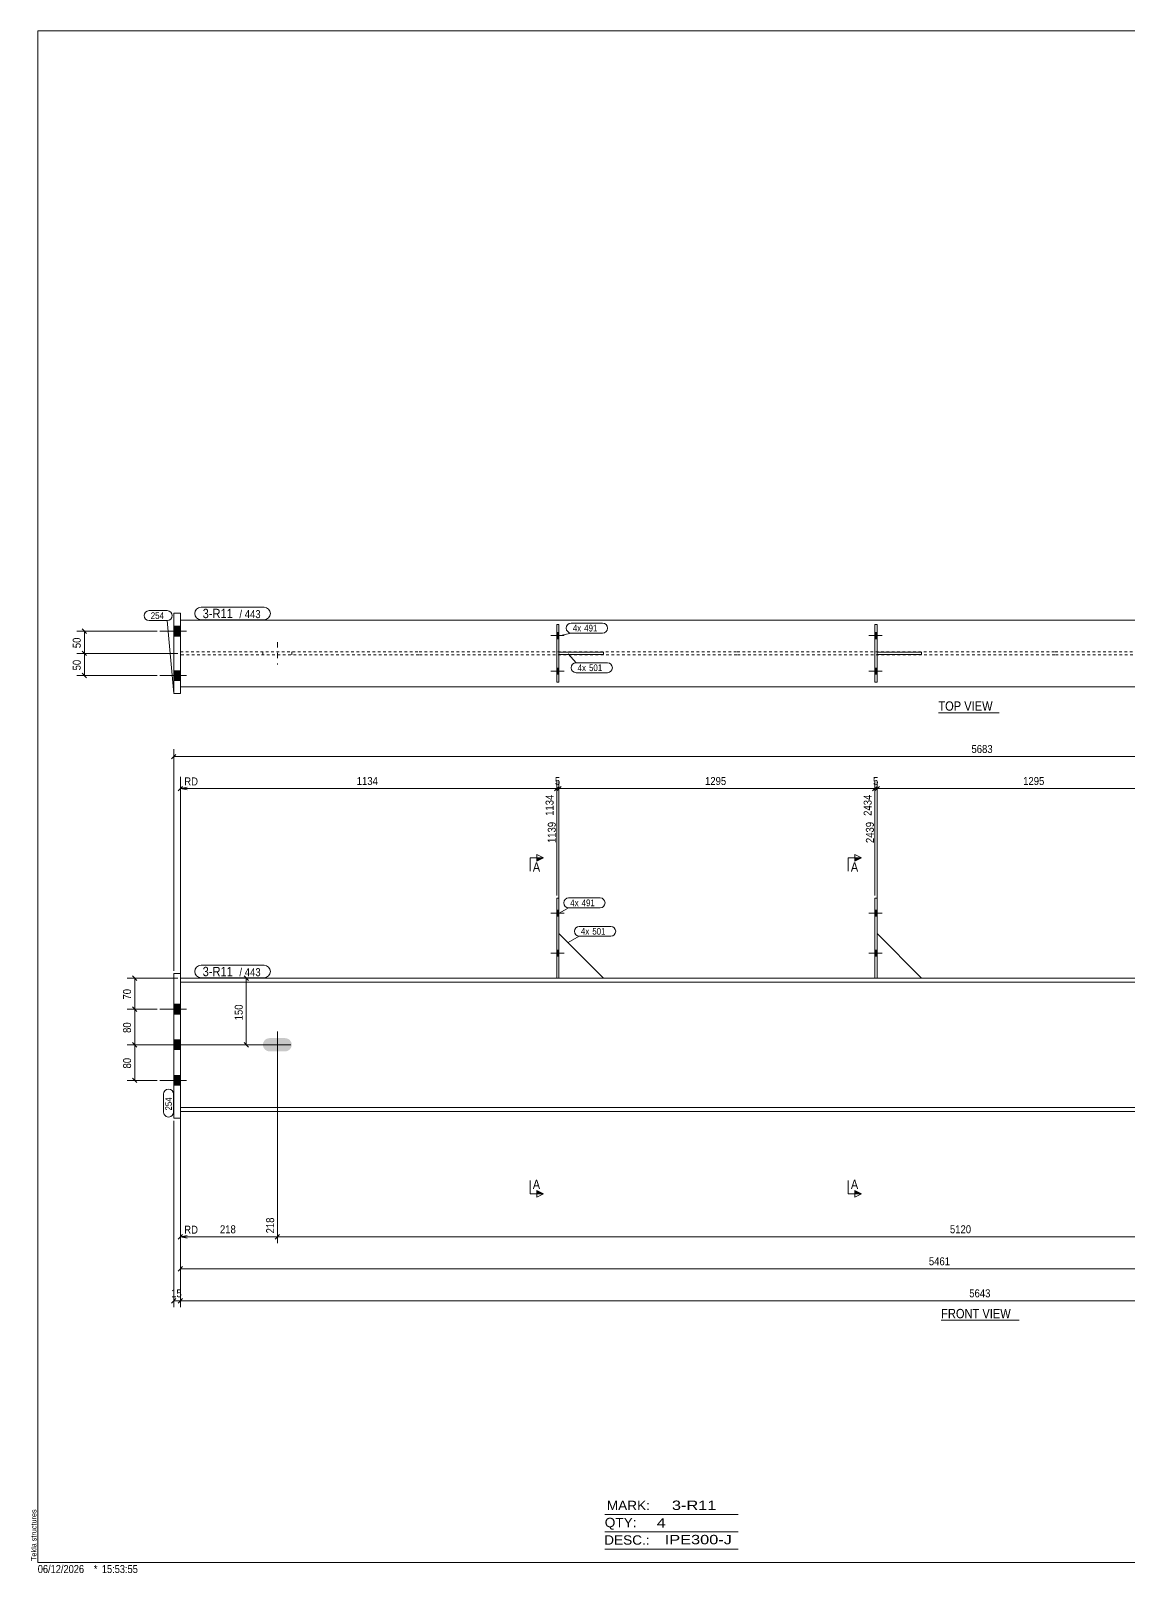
# Model space of a CAD drawing. Header units: millimetres. Extents: x 2 to 825, y 1 to 579.
# Drawn here: x 2 to 414, y 1 to 579 of the extents above; entities that cross this region are included whole.
import ezdxf

# ---------------------------------------------------------------- set-up
doc = ezdxf.new("R2010")
doc.units = ezdxf.units.MM
for name, pattern in [('XKITLINE00', [0]), ('XKITLINE01', [4, 1, -1, 1, -1]), ('XKITLINE02', [4, 2, -2])]:
    doc.linetypes.add(name, pattern=pattern)
for name, color, linetype, lineweight in [('Bolt', 3, 'Continuous', 0), ('Dimensions', 7, 'Continuous', 0), ('DrawingSheet', 5, 'Continuous', 0), ('OtherObjectType', 7, 'Continuous', 0), ('Part', 2, 'Continuous', 0), ('PartMark', 7, 'Continuous', 0), ('Section', 6, 'Continuous', 0)]:
    doc.layers.add(name, color=color, linetype=linetype, lineweight=lineweight)
doc.styles.add('ARIAL', font='ARIAL.TTF')
doc.styles.add('ARIAL_NARROW', font='ARIALN.TTF')

# ---------------------------------------------------------------- blocks, each defined once
blk = doc.blocks.new('*A2')
at = {"layer": 'Bolt'}
for points in [[(89.56, 198.03), (89.37, 198.99), (89.56, 199.95), (90.1, 200.76), (90.91, 201.3), (91.87, 201.49), (97.7, 201.49), (98.66, 201.3), (99.47, 200.76), (100.01, 199.95), (100.2, 198.99), (100.01, 198.03), (99.47, 197.22), (98.66, 196.68), (97.7, 196.49), (91.87, 196.49), (90.91, 196.68), (90.1, 197.22)], [(602.69, 198.03), (602.5, 198.99), (602.69, 199.95), (603.24, 200.76), (604.05, 201.3), (605, 201.49), (610.84, 201.49), (611.79, 201.3), (612.6, 200.76), (613.15, 199.95), (613.34, 198.99), (613.15, 198.03), (612.6, 197.22), (611.79, 196.68), (610.84, 196.49), (605, 196.49), (604.05, 196.68), (603.24, 197.22)]]:
    blk.add_hatch(color=3, dxfattribs=at).paths.add_polyline_path(points, flags=17)
at = {"layer": 'Bolt', "color": 3, "linetype": 'XKITLINE00', "lineweight": 0}
for p, q in [((94.79, 193.99), (94.79, 203.99)), ((607.92, 193.99), (607.92, 203.99)), ((99.79, 198.99), (89.79, 198.99)), ((612.92, 198.99), (602.92, 198.99))]:
    blk.add_line(p, q, dxfattribs=at)
blk = doc.blocks.new('*A3')
at = {"layer": 'Bolt'}
for points in [[(199.52, 249.49), (200.35, 249.49), (200.35, 247.16), (199.52, 247.16)], [(199.52, 249.49), (200.35, 249.49), (200.35, 247.16), (199.52, 247.16)], [(199.52, 234.49), (200.35, 234.49), (200.35, 232.16), (199.52, 232.16)], [(199.52, 234.49), (200.35, 234.49), (200.35, 232.16), (199.52, 232.16)]]:
    blk.add_hatch(color=3, dxfattribs=at).paths.add_polyline_path(points, flags=17)
at = {"layer": 'Bolt', "color": 3, "linetype": 'XKITLINE00', "lineweight": 0}
for p, q in [((200.35, 249.49), (199.52, 249.49)), ((200.35, 249.49), (199.52, 249.49)), ((202.29, 248.32), (197.29, 248.32)), ((202.29, 248.32), (197.29, 248.32)), ((200.35, 247.16), (199.52, 247.16)), ((200.35, 247.16), (199.52, 247.16)), ((202.29, 233.32), (197.29, 233.32)), ((202.29, 233.32), (197.29, 233.32)), ((200.35, 234.49), (199.52, 234.49)), ((200.35, 234.49), (199.52, 234.49)), ((200.35, 232.16), (199.52, 232.16)), ((200.35, 232.16), (199.52, 232.16))]:
    blk.add_line(p, q, dxfattribs=at)
blk = doc.blocks.new('*A4')
at = {"layer": 'Bolt'}
for points in [[(318.75, 249.49), (319.59, 249.49), (319.59, 247.16), (318.75, 247.16)], [(318.75, 249.49), (319.59, 249.49), (319.59, 247.16), (318.75, 247.16)], [(318.75, 234.49), (319.59, 234.49), (319.59, 232.16), (318.75, 232.16)], [(318.75, 234.49), (319.59, 234.49), (319.59, 232.16), (318.75, 232.16)]]:
    blk.add_hatch(color=3, dxfattribs=at).paths.add_polyline_path(points, flags=17)
at = {"layer": 'Bolt', "color": 3, "linetype": 'XKITLINE00', "lineweight": 0}
for p, q in [((319.59, 249.49), (318.75, 249.49)), ((319.59, 249.49), (318.75, 249.49)), ((321.52, 248.32), (316.52, 248.32)), ((321.52, 248.32), (316.52, 248.32)), ((319.59, 247.16), (318.75, 247.16)), ((319.59, 247.16), (318.75, 247.16)), ((321.52, 233.32), (316.52, 233.32)), ((321.52, 233.32), (316.52, 233.32)), ((319.59, 234.49), (318.75, 234.49)), ((319.59, 234.49), (318.75, 234.49)), ((319.59, 232.16), (318.75, 232.16)), ((319.59, 232.16), (318.75, 232.16))]:
    blk.add_line(p, q, dxfattribs=at)
blk = doc.blocks.new('*A7')
at = {"layer": 'Bolt'}
for points in [[(58.45, 210.49), (55.95, 210.49), (55.95, 214.16), (58.45, 214.16)], [(58.45, 210.49), (55.95, 210.49), (55.95, 214.16), (58.45, 214.16)], [(58.45, 197.16), (55.95, 197.16), (55.95, 200.82), (58.45, 200.82)], [(58.45, 197.16), (55.95, 197.16), (55.95, 200.82), (58.45, 200.82)], [(58.45, 183.82), (55.95, 183.82), (55.95, 187.49), (58.45, 187.49)], [(58.45, 183.82), (55.95, 183.82), (55.95, 187.49), (58.45, 187.49)]]:
    blk.add_hatch(color=3, dxfattribs=at).paths.add_polyline_path(points, flags=17)
at = {"layer": 'Bolt', "color": 3, "linetype": 'XKITLINE00', "lineweight": 0}
for p, q in [((55.95, 214.16), (58.45, 214.16)), ((55.95, 214.16), (58.45, 214.16)), ((50.79, 212.32), (60.79, 212.32)), ((50.79, 212.32), (60.79, 212.32)), ((55.95, 210.49), (58.45, 210.49)), ((55.95, 210.49), (58.45, 210.49)), ((50.79, 198.99), (60.79, 198.99)), ((50.79, 198.99), (60.79, 198.99)), ((55.95, 200.82), (58.45, 200.82)), ((55.95, 200.82), (58.45, 200.82)), ((55.95, 197.16), (58.45, 197.16)), ((55.95, 197.16), (58.45, 197.16)), ((50.78, 185.66), (60.78, 185.66)), ((50.78, 185.66), (60.78, 185.66)), ((55.95, 187.49), (58.45, 187.49)), ((55.95, 187.49), (58.45, 187.49)), ((55.95, 183.82), (58.45, 183.82)), ((55.95, 183.82), (58.45, 183.82))]:
    blk.add_line(p, q, dxfattribs=at)
blk = doc.blocks.new('*A9')
at = {"layer": 'Part'}
blk.add_hatch(color=2, dxfattribs=at).paths.add_polyline_path([(607.93, 225.39), (609.53, 225.39), (608.73, 223.99)], flags=17)
at = {"layer": 'Part', "color": 2, "linetype": 'XKITLINE00', "lineweight": 0}
for p, q in [((147.79, 223.99), (58.45, 223.99)), ((147.79, 222.49), (58.45, 222.49)), ((267.02, 223.99), (147.89, 223.99)), ((267.02, 222.49), (147.89, 222.49)), ((386.25, 223.99), (267.12, 223.99)), ((386.25, 222.49), (267.12, 222.49)), ((505.49, 223.99), (386.35, 223.99)), ((505.49, 222.49), (386.35, 222.49)), ((658.73, 223.99), (505.59, 223.99)), ((658.57, 222.49), (505.59, 222.49)), ((608.73, 223.99), (607.93, 225.39)), ((607.93, 225.39), (609.53, 225.39)), ((609.53, 225.39), (608.73, 223.99)), ((147.79, 175.49), (58.45, 175.49)), ((58.45, 173.99), (147.79, 173.99)), ((267.02, 175.49), (147.89, 175.49)), ((147.89, 173.99), (267.02, 173.99)), ((386.25, 175.49), (267.12, 175.49)), ((267.12, 173.99), (386.25, 173.99)), ((505.49, 175.49), (386.35, 175.49)), ((386.35, 173.99), (505.49, 173.99)), ((653.61, 175.49), (505.59, 175.49)), ((505.59, 173.99), (653.46, 173.99))]:
    blk.add_line(p, q, dxfattribs=at)
at = {"layer": 'Part', "color": 7, "linetype": 'XKITLINE01', "lineweight": 0}
for p, q in [((58.45, 223.99), (58.45, 173.99)), ((653.46, 173.99), (658.73, 223.99))]:
    blk.add_line(p, q, dxfattribs=at)
at = {"layer": 'Part', "color": 2, "linetype": 'XKITLINE00', "lineweight": 0}
blk.add_circle((608.73, 224.89), 1, dxfattribs=at)
blk = doc.blocks.new('*A10')
at = {"layer": 'Part', "color": 2, "linetype": 'XKITLINE00', "lineweight": 0}
blk.add_line((217.02, 223.99), (200.35, 240.66), dxfattribs=at)
at = {"layer": 'Part', "color": 7, "linetype": 'XKITLINE01', "lineweight": 0}
for p, q in [((200.35, 240.66), (200.35, 223.99)), ((200.35, 223.99), (217.02, 223.99))]:
    blk.add_line(p, q, dxfattribs=at)
blk = doc.blocks.new('*A11')
at = {"layer": 'Part', "color": 2, "linetype": 'XKITLINE00', "lineweight": 0}
for p, q in [((199.52, 253.99), (200.35, 253.99)), ((199.52, 253.99), (199.52, 223.99)), ((200.35, 253.99), (200.35, 223.99))]:
    blk.add_line(p, q, dxfattribs=at)
at = {"layer": 'Part', "color": 7, "linetype": 'XKITLINE01', "lineweight": 0}
blk.add_line((200.35, 223.99), (199.52, 223.99), dxfattribs=at)
blk = doc.blocks.new('*A12')
at = {"layer": 'Part', "color": 2, "linetype": 'XKITLINE00', "lineweight": 0}
blk.add_line((336.25, 223.99), (319.59, 240.66), dxfattribs=at)
at = {"layer": 'Part', "color": 7, "linetype": 'XKITLINE01', "lineweight": 0}
for p, q in [((319.59, 240.66), (319.59, 223.99)), ((319.59, 223.99), (336.25, 223.99))]:
    blk.add_line(p, q, dxfattribs=at)
blk = doc.blocks.new('*A13')
at = {"layer": 'Part', "color": 2, "linetype": 'XKITLINE00', "lineweight": 0}
for p, q in [((318.75, 253.99), (319.59, 253.99)), ((318.75, 253.99), (318.75, 223.99)), ((319.59, 253.99), (319.59, 223.99))]:
    blk.add_line(p, q, dxfattribs=at)
at = {"layer": 'Part', "color": 7, "linetype": 'XKITLINE01', "lineweight": 0}
blk.add_line((319.59, 223.99), (318.75, 223.99), dxfattribs=at)
blk = doc.blocks.new('*A18')
at = {"layer": 'Part', "color": 2, "linetype": 'XKITLINE00', "lineweight": 0}
for p, q in [((55.95, 171.49), (55.95, 225.66)), ((58.45, 225.66), (55.95, 225.66)), ((58.45, 171.49), (58.45, 225.66)), ((58.45, 171.49), (55.95, 171.49))]:
    blk.add_line(p, q, dxfattribs=at)
blk = doc.blocks.new('*A22')
at = {"layer": 'Bolt', "color": 3, "linetype": 'XKITLINE02', "lineweight": 0}
for p, q in [((94.79, 349.86), (94.79, 341.52)), ((607.92, 349.86), (607.92, 341.52)), ((89.37, 346.23), (89.37, 345.15)), ((100.2, 346.23), (100.2, 345.15)), ((602.5, 346.23), (602.5, 345.15)), ((613.34, 346.23), (613.34, 345.15))]:
    blk.add_line(p, q, dxfattribs=at)
blk = doc.blocks.new('*A23')
at = {"layer": 'Bolt'}
for points in [[(199.52, 353.52), (200.35, 353.52), (200.35, 351.19), (199.52, 351.19)], [(199.52, 353.52), (200.35, 353.52), (200.35, 351.19), (199.52, 351.19)], [(199.52, 340.19), (200.35, 340.19), (200.35, 337.86), (199.52, 337.86)], [(199.52, 340.19), (200.35, 340.19), (200.35, 337.86), (199.52, 337.86)]]:
    blk.add_hatch(color=3, dxfattribs=at).paths.add_polyline_path(points, flags=17)
at = {"layer": 'Bolt', "color": 3, "linetype": 'XKITLINE00', "lineweight": 0}
for p, q in [((200.35, 353.52), (199.52, 353.52)), ((200.35, 353.52), (199.52, 353.52)), ((202.29, 352.36), (197.29, 352.36)), ((202.29, 352.36), (197.29, 352.36)), ((200.35, 351.19), (199.52, 351.19)), ((200.35, 351.19), (199.52, 351.19)), ((202.29, 339.02), (197.29, 339.02)), ((202.29, 339.02), (197.29, 339.02)), ((200.35, 340.19), (199.52, 340.19)), ((200.35, 340.19), (199.52, 340.19)), ((200.35, 337.86), (199.52, 337.86)), ((200.35, 337.86), (199.52, 337.86))]:
    blk.add_line(p, q, dxfattribs=at)
blk = doc.blocks.new('*A24')
at = {"layer": 'Bolt'}
for points in [[(318.75, 353.52), (319.59, 353.52), (319.59, 351.19), (318.75, 351.19)], [(318.75, 353.52), (319.59, 353.52), (319.59, 351.19), (318.75, 351.19)], [(318.75, 340.19), (319.59, 340.19), (319.59, 337.86), (318.75, 337.86)], [(318.75, 340.19), (319.59, 340.19), (319.59, 337.86), (318.75, 337.86)]]:
    blk.add_hatch(color=3, dxfattribs=at).paths.add_polyline_path(points, flags=17)
at = {"layer": 'Bolt', "color": 3, "linetype": 'XKITLINE00', "lineweight": 0}
for p, q in [((319.59, 353.52), (318.75, 353.52)), ((319.59, 353.52), (318.75, 353.52)), ((321.52, 352.36), (316.52, 352.36)), ((321.52, 352.36), (316.52, 352.36)), ((319.59, 351.19), (318.75, 351.19)), ((319.59, 351.19), (318.75, 351.19)), ((321.52, 339.02), (316.52, 339.02)), ((321.52, 339.02), (316.52, 339.02)), ((319.59, 340.19), (318.75, 340.19)), ((319.59, 340.19), (318.75, 340.19)), ((319.59, 337.86), (318.75, 337.86)), ((319.59, 337.86), (318.75, 337.86))]:
    blk.add_line(p, q, dxfattribs=at)
blk = doc.blocks.new('*A27')
at = {"layer": 'Bolt'}
for points in [[(55.95, 355.86), (58.45, 355.86), (58.45, 352.19), (55.95, 352.19)], [(55.95, 355.86), (58.45, 355.86), (58.45, 352.19), (55.95, 352.19)], [(55.95, 355.86), (58.45, 355.86), (58.45, 352.19), (55.95, 352.19)], [(55.95, 339.19), (58.45, 339.19), (58.45, 335.52), (55.95, 335.52)], [(55.95, 339.19), (58.45, 339.19), (58.45, 335.52), (55.95, 335.52)], [(55.95, 339.19), (58.45, 339.19), (58.45, 335.52), (55.95, 335.52)]]:
    blk.add_hatch(color=3, dxfattribs=at).paths.add_polyline_path(points, flags=17)
at = {"layer": 'Bolt', "color": 3, "linetype": 'XKITLINE00', "lineweight": 0}
for p, q in [((50.78, 354.02), (60.78, 354.02)), ((50.79, 354.02), (60.79, 354.02)), ((50.79, 354.02), (60.79, 354.02)), ((55.95, 355.86), (58.45, 355.86)), ((55.95, 355.86), (58.45, 355.86)), ((55.95, 355.86), (58.45, 355.86)), ((55.95, 352.19), (58.45, 352.19)), ((55.95, 352.19), (58.45, 352.19)), ((55.95, 352.19), (58.45, 352.19)), ((50.78, 337.36), (60.78, 337.36)), ((50.79, 337.36), (60.79, 337.36)), ((50.79, 337.36), (60.79, 337.36)), ((55.95, 339.19), (58.45, 339.19)), ((55.95, 339.19), (58.45, 339.19)), ((55.95, 339.19), (58.45, 339.19)), ((55.95, 335.52), (58.45, 335.52)), ((55.95, 335.52), (58.45, 335.52)), ((55.95, 335.52), (58.45, 335.52))]:
    blk.add_line(p, q, dxfattribs=at)
blk = doc.blocks.new('*A29')
at = {"layer": 'Part'}
blk.add_hatch(color=2, dxfattribs=at).paths.add_polyline_path([(607.93, 347.09), (609.53, 347.09), (608.73, 345.69)], flags=17)
at = {"layer": 'Part', "color": 2, "linetype": 'XKITLINE00', "lineweight": 0}
for p, q in [((58.45, 358.19), (147.79, 358.19)), ((147.89, 358.19), (267.02, 358.19)), ((267.12, 358.19), (386.25, 358.19)), ((386.35, 358.19), (505.49, 358.19)), ((505.59, 358.19), (658.73, 358.19)), ((658.73, 358.19), (658.73, 346.36)), ((608.73, 345.69), (607.93, 347.09)), ((607.93, 347.09), (609.53, 347.09)), ((609.53, 347.09), (608.73, 345.69)), ((658.73, 333.19), (658.73, 345.02)), ((58.45, 333.19), (147.79, 333.19)), ((147.89, 333.19), (267.02, 333.19)), ((267.12, 333.19), (386.25, 333.19)), ((386.35, 333.19), (505.49, 333.19)), ((505.59, 333.19), (658.73, 333.19))]:
    blk.add_line(p, q, dxfattribs=at)
at = {"layer": 'Part', "color": 7, "linetype": 'XKITLINE01', "lineweight": 0}
for p, q in [((58.45, 358.19), (58.45, 333.19)), ((58.45, 333.19), (58.45, 358.19)), ((58.45, 358.19), (58.45, 358.19)), ((58.45, 358.19), (58.45, 346.23)), ((58.45, 346.23), (58.45, 358.19)), ((58.45, 358.19), (58.45, 358.19)), ((58.45, 358.19), (58.45, 358.19)), ((58.45, 358.19), (58.45, 358.19)), ((58.45, 358.19), (58.45, 358.19)), ((653.46, 333.19), (653.46, 358.19)), ((653.61, 358.19), (653.61, 346.23)), ((658.57, 346.23), (658.57, 358.19)), ((58.45, 346.23), (58.45, 346.23)), ((58.45, 346.23), (147.79, 346.23)), ((58.45, 333.19), (58.45, 345.15)), ((58.45, 345.15), (58.45, 345.15)), ((58.45, 345.15), (58.45, 333.19)), ((147.79, 345.15), (58.45, 345.15)), ((147.89, 346.23), (267.02, 346.23)), ((267.02, 345.15), (147.89, 345.15)), ((267.12, 346.23), (386.25, 346.23)), ((386.25, 345.15), (267.12, 345.15)), ((386.35, 346.23), (505.49, 346.23)), ((505.49, 345.15), (386.35, 345.15)), ((505.59, 346.23), (658.57, 346.23)), ((658.57, 345.15), (505.59, 345.15)), ((653.61, 333.19), (653.61, 345.15)), ((658.57, 333.19), (658.57, 345.15)), ((658.73, 346.36), (658.73, 345.02)), ((58.45, 333.19), (58.45, 333.19)), ((58.45, 333.19), (58.45, 333.19)), ((58.45, 333.19), (58.45, 333.19))]:
    blk.add_line(p, q, dxfattribs=at)
at = {"layer": 'Part', "color": 2, "linetype": 'XKITLINE00', "lineweight": 0}
blk.add_circle((608.73, 346.59), 1, dxfattribs=at)
blk = doc.blocks.new('*A30')
at = {"layer": 'Part', "color": 2, "linetype": 'XKITLINE00', "lineweight": 0}
for p, q in [((200.35, 346.11), (217.02, 346.11)), ((217.02, 345.27), (200.35, 345.27)), ((217.02, 345.27), (217.02, 346.11))]:
    blk.add_line(p, q, dxfattribs=at)
at = {"layer": 'Part', "color": 7, "linetype": 'XKITLINE01', "lineweight": 0}
blk.add_line((200.35, 345.27), (200.35, 346.11), dxfattribs=at)
blk.add_line((200.35, 345.27), (200.35, 346.11), dxfattribs=at)
blk = doc.blocks.new('*A31')
at = {"layer": 'Part', "color": 2, "linetype": 'XKITLINE00', "lineweight": 0}
for p, q in [((199.52, 356.52), (200.35, 356.52)), ((199.52, 334.86), (199.52, 356.52)), ((200.35, 356.52), (200.35, 334.86)), ((200.35, 334.86), (199.52, 334.86))]:
    blk.add_line(p, q, dxfattribs=at)
blk = doc.blocks.new('*A32')
at = {"layer": 'Part', "color": 2, "linetype": 'XKITLINE00', "lineweight": 0}
for p, q in [((319.59, 346.11), (336.25, 346.11)), ((336.25, 345.27), (319.59, 345.27)), ((336.25, 345.27), (336.25, 346.11))]:
    blk.add_line(p, q, dxfattribs=at)
at = {"layer": 'Part', "color": 7, "linetype": 'XKITLINE01', "lineweight": 0}
blk.add_line((319.59, 345.27), (319.59, 346.11), dxfattribs=at)
blk.add_line((319.59, 345.27), (319.59, 346.11), dxfattribs=at)
blk = doc.blocks.new('*A33')
at = {"layer": 'Part', "color": 2, "linetype": 'XKITLINE00', "lineweight": 0}
for p, q in [((318.75, 356.52), (319.59, 356.52)), ((318.75, 334.86), (318.75, 356.52)), ((319.59, 356.52), (319.59, 334.86)), ((319.59, 334.86), (318.75, 334.86))]:
    blk.add_line(p, q, dxfattribs=at)
blk = doc.blocks.new('*A38')
at = {"layer": 'Part', "color": 2, "linetype": 'XKITLINE00', "lineweight": 0}
for p, q in [((55.95, 360.69), (55.95, 360.69)), ((55.95, 360.69), (55.95, 360.69)), ((55.95, 330.69), (55.95, 360.69)), ((55.95, 360.69), (58.45, 360.69)), ((55.95, 330.69), (55.95, 360.69)), ((58.45, 360.69), (58.45, 330.69)), ((55.95, 330.69), (55.95, 330.69)), ((55.95, 330.69), (55.95, 330.69)), ((58.45, 330.69), (55.95, 330.69))]:
    blk.add_line(p, q, dxfattribs=at)
at = {"layer": 'Part', "color": 7, "linetype": 'XKITLINE01', "lineweight": 0}
blk.add_line((58.45, 330.69), (58.45, 360.69), dxfattribs=at)
blk = doc.blocks.new('*A46')
at = {"layer": 'DrawingSheet', "color": 5, "linetype": 'XKITLINE00', "lineweight": 0}
for p, q in [((825, 579), (5, 579)), ((5, 579), (5, 5)), ((825, 5), (825, 579)), ((5, 5), (825, 5))]:
    blk.add_line(p, q, dxfattribs=at)
at = {"layer": 'DrawingSheet', "color": 5, "style": 'ARIAL', "width": 0.85}
blk.add_text('Tekla structures', height=2, rotation=90, dxfattribs=at).set_placement((4.5, 5.5))
blk = doc.blocks.new('*A50')
at = {"layer": 'OtherObjectType', "color": 6, "linetype": 'XKITLINE00', "lineweight": 0}
for p, q in [((217.5, 23), (267.5, 23)), ((217.5, 16.5), (267.5, 16.5)), ((217.5, 10), (267.5, 10))]:
    blk.add_line(p, q, dxfattribs=at)
at = {"layer": 'OtherObjectType', "color": 6, "style": 'ARIAL_NARROW'}
for s, width, p in [('MARK:', 1.275, (218.27, 24.58)), ('3-R11', 1.525501, (242.69, 24.65)), ('QTY:', 1.275, (217.5, 18.19)), ('4', 1.525501, (236.99, 18.05)), ('DESC.:', 1.275, (217.29, 11.63)), ('IPE300-J', 1.525501, (240, 11.79))]:
    blk.add_text(s, height=3.5, dxfattribs=dict(at, width=width)).set_placement(p)
blk = doc.blocks.new('*A53')
at = {"layer": 'OtherObjectType', "color": 7, "style": 'ARIAL_NARROW', "width": 1.008832}
for s, p in [('06/12/2026', (4.99, 1)), ('*', (26, 1)), ('15:53:55', (29, 1))]:
    blk.add_text(s, height=3, dxfattribs=at).set_placement(p)
blk = doc.blocks.new('*A54')
at = {"layer": 'Dimensions', "color": 7, "linetype": 'XKITLINE00', "lineweight": 0}
for p, q in [((56.8, 307.84), (55.11, 306.14)), ((55.95, 226.66), (55.95, 309.84)), ((55.95, 306.99), (662.88, 306.99)), ((663.73, 307.84), (662.03, 306.14)), ((662.88, 240.47), (662.88, 309.84))]:
    blk.add_line(p, q, dxfattribs=at)
at = {"layer": 'Dimensions', "color": 3}
for p in [(55.95, 306.99), (662.88, 306.99)]:
    blk.add_point(p, dxfattribs=at)
at = {"layer": 'Dimensions', "color": 3, "style": 'ARIAL', "width": 0.85}
blk.add_text('5683', height=3, dxfattribs=at).set_placement((354.97, 308.34))
blk = doc.blocks.new('*A55')
at = {"layer": 'Dimensions', "color": 7, "linetype": 'XKITLINE00', "lineweight": 0}
for p, q in [((55.95, 170.49), (55.95, 100.59)), ((58.45, 172.99), (58.45, 100.59)), ((56.8, 103.84), (55.1, 102.14)), ((55.95, 102.99), (58.45, 102.99)), ((59.3, 103.84), (57.6, 102.14))]:
    blk.add_line(p, q, dxfattribs=at)
at = {"layer": 'Dimensions', "color": 3}
for p in [(55.95, 102.99), (58.45, 102.99)]:
    blk.add_point(p, dxfattribs=at)
at = {"layer": 'Dimensions', "color": 3, "style": 'ARIAL', "width": 0.85}
blk.add_text('15', height=3, dxfattribs=at).set_placement((54.97, 104.34))
blk = doc.blocks.new('*A56')
at = {"layer": 'Dimensions', "color": 7, "linetype": 'XKITLINE00', "lineweight": 0}
for p, q in [((320.44, 295.84), (318.74, 294.14)), ((319.59, 241.66), (319.59, 297.84)), ((319.59, 294.99), (437.99, 294.99)), ((438.84, 295.84), (437.14, 294.14)), ((437.99, 254.99), (437.99, 297.84))]:
    blk.add_line(p, q, dxfattribs=at)
at = {"layer": 'Dimensions', "color": 3}
for p in [(319.59, 294.99), (437.99, 294.99)]:
    blk.add_point(p, dxfattribs=at)
at = {"layer": 'Dimensions', "color": 3, "style": 'ARIAL', "width": 0.85}
blk.add_text('1295', height=3, dxfattribs=at).set_placement((374.34, 296.34))
blk.add_text('3734', height=3, rotation=90.00021, dxfattribs=at).set_placement((436.79, 284.79))
blk = doc.blocks.new('*A62')
at = {"layer": 'Dimensions', "color": 7, "linetype": 'XKITLINE00', "lineweight": 0}
for p, q in [((59.45, 223.99), (85.56, 223.99)), ((82.31, 224.84), (84.01, 223.14)), ((83.16, 198.99), (83.16, 223.99)), ((93.79, 198.99), (80.31, 198.99)), ((82.31, 199.84), (84.01, 198.14))]:
    blk.add_line(p, q, dxfattribs=at)
at = {"layer": 'Dimensions', "color": 3}
for p in [(83.16, 223.99), (83.16, 198.99)]:
    blk.add_point(p, dxfattribs=at)
at = {"layer": 'Dimensions', "color": 3, "style": 'ARIAL', "width": 0.85}
blk.add_text('150', height=3, rotation=90.00021, dxfattribs=at).set_placement((81.81, 208.15))
blk = doc.blocks.new('*A63')
at = {"layer": 'Dimensions', "color": 7, "linetype": 'XKITLINE00', "lineweight": 0}
for p, q in [((93.79, 198.99), (38.46, 198.99)), ((40.46, 199.84), (42.16, 198.14)), ((41.31, 185.66), (41.31, 198.99)), ((49.78, 185.66), (38.46, 185.66)), ((40.46, 186.51), (42.16, 184.81))]:
    blk.add_line(p, q, dxfattribs=at)
at = {"layer": 'Dimensions', "color": 3}
for p in [(41.31, 198.99), (41.31, 185.66)]:
    blk.add_point(p, dxfattribs=at)
at = {"layer": 'Dimensions', "color": 3, "style": 'ARIAL', "width": 0.85}
blk.add_text('80', height=3, rotation=90.00021, dxfattribs=at).set_placement((39.96, 190.1))
blk = doc.blocks.new('*A64')
at = {"layer": 'Dimensions', "color": 7, "linetype": 'XKITLINE00', "lineweight": 0}
for p, q in [((49.79, 212.32), (38.46, 212.32)), ((40.46, 213.17), (42.16, 211.48)), ((41.31, 198.99), (41.31, 212.32)), ((93.79, 198.99), (38.46, 198.99)), ((40.46, 199.84), (42.16, 198.14))]:
    blk.add_line(p, q, dxfattribs=at)
at = {"layer": 'Dimensions', "color": 3}
for p in [(41.31, 212.32), (41.31, 198.99)]:
    blk.add_point(p, dxfattribs=at)
at = {"layer": 'Dimensions', "color": 3, "style": 'ARIAL', "width": 0.85}
blk.add_text('80', height=3, rotation=90.00021, dxfattribs=at).set_placement((39.96, 203.43))
blk = doc.blocks.new('*A65')
at = {"layer": 'Dimensions', "color": 7, "linetype": 'XKITLINE00', "lineweight": 0}
for p, q in [((57.45, 223.99), (38.46, 223.99)), ((40.46, 224.84), (42.16, 223.14)), ((41.31, 212.32), (41.31, 223.99)), ((49.79, 212.32), (38.46, 212.32)), ((40.46, 213.17), (42.16, 211.48))]:
    blk.add_line(p, q, dxfattribs=at)
at = {"layer": 'Dimensions', "color": 3}
for p in [(41.31, 223.99), (41.31, 212.32)]:
    blk.add_point(p, dxfattribs=at)
at = {"layer": 'Dimensions', "color": 3, "style": 'ARIAL', "width": 0.85}
blk.add_text('70', height=3, rotation=90.00021, dxfattribs=at).set_placement((39.96, 215.93))
blk = doc.blocks.new('*A72')
at = {"layer": 'PartMark', "color": 7, "linetype": 'XKITLINE00', "lineweight": 0}
for p, q in [((52.15, 173.74), (52.15, 180.5)), ((55.85, 173.74), (55.85, 180.5))]:
    blk.add_line(p, q, dxfattribs=at)
for centre, start, end in [((54, 180.5), 359.99594, 179.99594), ((54, 173.74), 179.99594, 359.99594)]:
    blk.add_arc(centre, 1.85, start, end, dxfattribs=at)
at = {"layer": 'PartMark', "color": 3, "style": 'ARIAL', "width": 0.85}
blk.add_text('254', height=2.5, rotation=89.99448, dxfattribs=at).set_placement((55.25, 174.34))
blk = doc.blocks.new('*A76')
at = {"layer": 'PartMark', "color": 7, "linetype": 'XKITLINE00', "lineweight": 0}
for p, q in [((66.2, 228.79), (89.85, 228.79)), ((66.2, 224.09), (89.85, 224.09))]:
    blk.add_line(p, q, dxfattribs=at)
for centre, start, end in [((66.2, 226.44), 90, 270), ((89.85, 226.44), 270, 90)]:
    blk.add_arc(centre, 2.35, start, end, dxfattribs=at)
at = {"layer": 'PartMark', "color": 1, "style": 'ARIAL', "width": 0.85}
blk.add_text('3-R11', height=3.5, dxfattribs=at).set_placement((66.8, 224.69))
at = {"layer": 'PartMark', "color": 3, "style": 'ARIAL', "width": 0.85}
for s, p in [('/', (80.56, 224.69)), ('443', (82.58, 224.69))]:
    blk.add_text(s, height=3, dxfattribs=at).set_placement(p)
blk = doc.blocks.new('*A77')
at = {"layer": 'PartMark', "color": 7, "linetype": 'XKITLINE00', "lineweight": 0}
for p, q in [((207.98, 243.37), (219.76, 243.37)), ((203.74, 237.28), (207.98, 239.67)), ((207.98, 239.67), (219.76, 239.67))]:
    blk.add_line(p, q, dxfattribs=at)
for centre, start, end in [((207.98, 241.52), 90, 270), ((219.76, 241.52), 270, 90)]:
    blk.add_arc(centre, 1.85, start, end, dxfattribs=at)
at = {"layer": 'PartMark', "color": 3, "style": 'ARIAL', "width": 0.85}
for s, p in [('501', (212.85, 240.27)), ('4x', (208.58, 240.27))]:
    blk.add_text(s, height=2.5, dxfattribs=at).set_placement(p)
blk = doc.blocks.new('*A78')
at = {"layer": 'PartMark', "color": 7, "linetype": 'XKITLINE00', "lineweight": 0}
for p, q in [((199.74, 247.94), (203.98, 250.33)), ((203.98, 254.03), (215.76, 254.03)), ((203.98, 250.33), (215.76, 250.33))]:
    blk.add_line(p, q, dxfattribs=at)
for centre, start, end in [((203.98, 252.18), 90, 270), ((215.76, 252.18), 270, 90)]:
    blk.add_arc(centre, 1.85, start, end, dxfattribs=at)
at = {"layer": 'PartMark', "color": 3, "style": 'ARIAL', "width": 0.85}
for s, p in [('4x', (204.58, 250.93)), ('491', (208.85, 250.93))]:
    blk.add_text(s, height=2.5, dxfattribs=at).set_placement(p)
blk = doc.blocks.new('*A79')
at = {"layer": 'Section'}
for points in [[(311.25, 269.1), (313.75, 269.1), (311.25, 267.85)], [(311.25, 144.4), (313.75, 143.15), (311.25, 143.15)]]:
    blk.add_hatch(color=3, dxfattribs=at).paths.add_polyline_path(points, flags=17)
at = {"layer": 'Section', "color": 1, "linetype": 'XKITLINE00', "lineweight": 0}
for p, q in [((308.75, 269.1), (308.75, 264.1)), ((308.75, 269.1), (313.75, 269.1)), ((308.75, 143.15), (308.75, 148.15)), ((308.75, 143.15), (313.75, 143.15))]:
    blk.add_line(p, q, dxfattribs=at)
at = {"layer": 'Section', "color": 3, "linetype": 'XKITLINE00', "lineweight": 0}
for p, q in [((311.25, 267.85), (311.25, 270.35)), ((311.25, 270.35), (313.75, 269.1)), ((313.75, 269.1), (311.25, 267.85)), ((313.75, 143.15), (311.25, 144.4)), ((311.25, 144.4), (311.25, 141.9)), ((313.75, 143.15), (311.25, 141.9))]:
    blk.add_line(p, q, dxfattribs=at)
at = {"layer": 'Section', "color": 7, "style": 'ARIAL', "width": 0.85}
for p in [(309.75, 263.85), (309.75, 144.9)]:
    blk.add_text('A', height=3.5, dxfattribs=at).set_placement(p)
blk = doc.blocks.new('*A80')
at = {"layer": 'Section'}
for points in [[(192.02, 269.1), (194.52, 269.1), (192.02, 267.85)], [(192.02, 144.4), (194.52, 143.15), (192.02, 143.15)]]:
    blk.add_hatch(color=3, dxfattribs=at).paths.add_polyline_path(points, flags=17)
at = {"layer": 'Section', "color": 1, "linetype": 'XKITLINE00', "lineweight": 0}
for p, q in [((189.52, 269.1), (189.52, 264.1)), ((189.52, 269.1), (194.52, 269.1)), ((189.52, 143.15), (189.52, 148.15)), ((189.52, 143.15), (194.52, 143.15))]:
    blk.add_line(p, q, dxfattribs=at)
at = {"layer": 'Section', "color": 3, "linetype": 'XKITLINE00', "lineweight": 0}
for p, q in [((192.02, 267.85), (192.02, 270.35)), ((192.02, 270.35), (194.52, 269.1)), ((194.52, 269.1), (192.02, 267.85)), ((194.52, 143.15), (192.02, 144.4)), ((192.02, 144.4), (192.02, 141.9)), ((194.52, 143.15), (192.02, 141.9))]:
    blk.add_line(p, q, dxfattribs=at)
at = {"layer": 'Section', "color": 7, "style": 'ARIAL', "width": 0.85}
for p in [(190.52, 263.85), (190.52, 144.9)]:
    blk.add_text('A', height=3.5, dxfattribs=at).set_placement(p)
blk = doc.blocks.new('*A83')
at = {"layer": 'OtherObjectType', "color": 7, "linetype": 'XKITLINE00', "lineweight": 0}
blk.add_line((343.6, 95.74), (372.9, 95.74), dxfattribs=at)
at = {"layer": 'OtherObjectType', "color": 7, "style": 'ARIAL', "width": 0.85}
blk.add_text('FRONT VIEW', height=3.5, dxfattribs=at).set_placement((343.6, 96.49))
blk = doc.blocks.new('*A84')
at = {"layer": 'Dimensions', "color": 7, "linetype": 'XKITLINE00', "lineweight": 0}
for p, q in [((658.73, 222.99), (658.73, 100.59)), ((58.45, 172.99), (58.45, 100.59)), ((59.3, 103.84), (57.6, 102.14)), ((58.45, 102.99), (658.73, 102.99)), ((659.58, 103.84), (657.88, 102.14))]:
    blk.add_line(p, q, dxfattribs=at)
at = {"layer": 'Dimensions', "color": 3}
for p in [(58.45, 102.99), (658.73, 102.99)]:
    blk.add_point(p, dxfattribs=at)
at = {"layer": 'Dimensions', "color": 3, "style": 'ARIAL', "width": 0.85}
blk.add_text('5643', height=3, dxfattribs=at).set_placement((354.14, 104.34))
blk = doc.blocks.new('*A86')
at = {"layer": 'Dimensions', "color": 7, "linetype": 'XKITLINE00', "lineweight": 0}
for p, q in [((58.45, 172.99), (58.45, 112.59)), ((628.46, 169.19), (628.46, 112.59)), ((59.3, 115.84), (57.6, 114.14)), ((629.3, 115.84), (627.61, 114.14)), ((58.45, 114.99), (628.46, 114.99))]:
    blk.add_line(p, q, dxfattribs=at)
at = {"layer": 'Dimensions', "color": 3}
for p in [(58.45, 114.99), (628.46, 114.99)]:
    blk.add_point(p, dxfattribs=at)
at = {"layer": 'Dimensions', "color": 3, "style": 'ARIAL', "width": 0.85}
blk.add_text('5461', height=3, rotation=90.00021, dxfattribs=at).set_placement((627.26, 116.29))
blk.add_text('5461', height=3, dxfattribs=at).set_placement((339, 116.34))
blk = doc.blocks.new('*A88')
at = {"layer": 'Dimensions', "color": 7, "linetype": 'XKITLINE00', "lineweight": 0}
for p, q in [((94.79, 197.99), (94.79, 124.59)), ((58.45, 173.02), (58.45, 124.67)), ((58.45, 172.99), (58.45, 124.59)), ((59.3, 127.84), (57.6, 126.14)), ((60.95, 127.49), (58.45, 126.99)), ((95.64, 127.84), (93.94, 126.14)), ((58.45, 126.99), (94.79, 126.99)), ((60.95, 126.49), (58.45, 126.99)), ((65.67, 126.99), (58.45, 126.99))]:
    blk.add_line(p, q, dxfattribs=at)
at = {"layer": 'Dimensions', "color": 3}
for p in [(58.45, 126.99), (94.79, 126.99)]:
    blk.add_point(p, dxfattribs=at)
at = {"layer": 'Dimensions', "color": 7}
blk.add_point((58.45, 126.99), dxfattribs=at)
at = {"layer": 'Dimensions', "color": 3, "style": 'ARIAL', "width": 0.85}
blk.add_text('218', height=3, rotation=90.00021, dxfattribs=at).set_placement((93.59, 128.29))
for s, p in [('RD', (59.89, 128.19)), ('218', (73.28, 128.34))]:
    blk.add_text(s, height=3, dxfattribs=at).set_placement(p)
blk = doc.blocks.new('*A89')
at = {"layer": 'Dimensions', "color": 7, "linetype": 'XKITLINE00', "lineweight": 0}
for p, q in [((94.79, 197.99), (94.79, 124.59)), ((607.92, 197.99), (607.92, 124.59)), ((95.64, 127.84), (93.94, 126.14)), ((608.77, 127.84), (607.07, 126.14)), ((94.79, 126.99), (607.92, 126.99))]:
    blk.add_line(p, q, dxfattribs=at)
at = {"layer": 'Dimensions', "color": 3}
for p in [(94.79, 126.99), (607.92, 126.99)]:
    blk.add_point(p, dxfattribs=at)
at = {"layer": 'Dimensions', "color": 3, "style": 'ARIAL', "width": 0.85}
blk.add_text('5338', height=3, rotation=90.00021, dxfattribs=at).set_placement((606.72, 128.29))
blk.add_text('5120', height=3, dxfattribs=at).set_placement((346.9, 128.34))
blk = doc.blocks.new('*A91')
at = {"layer": 'Dimensions', "color": 7, "linetype": 'XKITLINE00', "lineweight": 0}
for p, q in [((59.3, 295.84), (57.61, 294.14)), ((58.45, 224.98), (58.45, 299.42)), ((58.45, 224.99), (58.45, 297.84)), ((60.95, 295.49), (58.45, 294.99)), ((58.45, 294.99), (199.52, 294.99)), ((60.95, 294.49), (58.45, 294.99)), ((65.68, 294.99), (58.45, 294.99)), ((200.37, 295.84), (198.67, 294.14)), ((199.52, 254.99), (199.52, 297.84))]:
    blk.add_line(p, q, dxfattribs=at)
at = {"layer": 'Dimensions', "color": 3}
for p in [(58.45, 294.99), (199.52, 294.99)]:
    blk.add_point(p, dxfattribs=at)
at = {"layer": 'Dimensions', "color": 7}
blk.add_point((58.45, 294.99), dxfattribs=at)
at = {"layer": 'Dimensions', "color": 3, "style": 'ARIAL', "width": 0.85}
for s, p in [('RD', (59.9, 296.19)), ('1134', (124.54, 296.34))]:
    blk.add_text(s, height=3, dxfattribs=at).set_placement(p)
blk.add_text('1134', height=3, rotation=90.00021, dxfattribs=at).set_placement((198.32, 284.79))
blk = doc.blocks.new('*A92')
at = {"layer": 'Dimensions', "color": 7, "linetype": 'XKITLINE00', "lineweight": 0}
for p, q in [((200.37, 295.84), (198.67, 294.14)), ((201.2, 295.84), (199.51, 294.14)), ((199.52, 254.99), (199.52, 297.84)), ((199.52, 294.99), (200.35, 294.99)), ((200.35, 241.66), (200.35, 297.84))]:
    blk.add_line(p, q, dxfattribs=at)
at = {"layer": 'Dimensions', "color": 3}
for p in [(199.52, 294.99), (200.35, 294.99)]:
    blk.add_point(p, dxfattribs=at)
at = {"layer": 'Dimensions', "color": 3, "style": 'ARIAL', "width": 0.85}
blk.add_text('5', height=3, dxfattribs=at).set_placement((198.82, 296.34))
blk.add_text('1139', height=3, rotation=90.00021, dxfattribs=at).set_placement((199.15, 274.59))
blk = doc.blocks.new('*A93')
at = {"layer": 'Dimensions', "color": 7, "linetype": 'XKITLINE00', "lineweight": 0}
for p, q in [((201.2, 295.84), (199.51, 294.14)), ((200.35, 241.66), (200.35, 297.84)), ((200.35, 294.99), (318.75, 294.99)), ((319.6, 295.84), (317.91, 294.14)), ((318.75, 254.99), (318.75, 297.84))]:
    blk.add_line(p, q, dxfattribs=at)
at = {"layer": 'Dimensions', "color": 3}
for p in [(200.35, 294.99), (318.75, 294.99)]:
    blk.add_point(p, dxfattribs=at)
at = {"layer": 'Dimensions', "color": 3, "style": 'ARIAL', "width": 0.85}
blk.add_text('1295', height=3, dxfattribs=at).set_placement((255.1, 296.34))
blk.add_text('2434', height=3, rotation=90.00021, dxfattribs=at).set_placement((317.55, 284.79))
blk = doc.blocks.new('*A94')
at = {"layer": 'Dimensions', "color": 7, "linetype": 'XKITLINE00', "lineweight": 0}
for p, q in [((319.6, 295.84), (317.91, 294.14)), ((320.44, 295.84), (318.74, 294.14)), ((318.75, 254.99), (318.75, 297.84)), ((318.75, 294.99), (319.59, 294.99)), ((319.59, 241.66), (319.59, 297.84))]:
    blk.add_line(p, q, dxfattribs=at)
at = {"layer": 'Dimensions', "color": 3}
for p in [(318.75, 294.99), (319.59, 294.99)]:
    blk.add_point(p, dxfattribs=at)
at = {"layer": 'Dimensions', "color": 3, "style": 'ARIAL', "width": 0.85}
blk.add_text('5', height=3, dxfattribs=at).set_placement((318.06, 296.34))
blk.add_text('2439', height=3, rotation=90.00021, dxfattribs=at).set_placement((318.39, 274.59))
blk = doc.blocks.new('*A95')
at = {"layer": 'Dimensions', "color": 7, "linetype": 'XKITLINE00', "lineweight": 0}
for p, q in [((57.45, 345.69), (19.6, 345.69)), ((21.6, 346.54), (23.3, 344.84)), ((22.45, 337.36), (22.45, 345.69)), ((49.79, 337.36), (19.6, 337.36)), ((21.6, 338.21), (23.3, 336.51))]:
    blk.add_line(p, q, dxfattribs=at)
at = {"layer": 'Dimensions', "color": 3}
for p in [(22.45, 345.69), (22.45, 337.36)]:
    blk.add_point(p, dxfattribs=at)
at = {"layer": 'Dimensions', "color": 3, "style": 'ARIAL', "width": 0.85}
blk.add_text('50', height=3, rotation=90.00021, dxfattribs=at).set_placement((21.1, 339.3))
blk = doc.blocks.new('*A96')
at = {"layer": 'Dimensions', "color": 7, "linetype": 'XKITLINE00', "lineweight": 0}
for p, q in [((49.79, 354.02), (19.6, 354.02)), ((21.6, 354.87), (23.3, 353.18)), ((22.45, 345.69), (22.45, 354.02)), ((57.45, 345.69), (19.6, 345.69)), ((21.6, 346.54), (23.3, 344.84))]:
    blk.add_line(p, q, dxfattribs=at)
at = {"layer": 'Dimensions', "color": 3}
for p in [(22.45, 354.02), (22.45, 345.69)]:
    blk.add_point(p, dxfattribs=at)
at = {"layer": 'Dimensions', "color": 3, "style": 'ARIAL', "width": 0.85}
blk.add_text('50', height=3, rotation=90.00021, dxfattribs=at).set_placement((21.1, 347.63))
blk = doc.blocks.new('*A101')
at = {"layer": 'PartMark', "color": 7, "linetype": 'XKITLINE00', "lineweight": 0}
for p, q in [((46.74, 361.69), (53.5, 361.69)), ((46.74, 357.99), (53.5, 357.99)), ((55.95, 330.69), (53.5, 357.99))]:
    blk.add_line(p, q, dxfattribs=at)
for centre, start, end in [((46.74, 359.84), 90, 270), ((53.5, 359.84), 270, 90)]:
    blk.add_arc(centre, 1.85, start, end, dxfattribs=at)
at = {"layer": 'PartMark', "color": 3, "style": 'ARIAL', "width": 0.85}
blk.add_text('254', height=2.5, dxfattribs=at).set_placement((47.34, 358.59))
blk = doc.blocks.new('*A102')
at = {"layer": 'PartMark', "color": 7, "linetype": 'XKITLINE00', "lineweight": 0}
for p, q in [((66.2, 362.99), (89.85, 362.99)), ((66.2, 358.29), (89.85, 358.29))]:
    blk.add_line(p, q, dxfattribs=at)
for centre, start, end in [((66.2, 360.64), 90, 270), ((89.85, 360.64), 270, 90)]:
    blk.add_arc(centre, 2.35, start, end, dxfattribs=at)
at = {"layer": 'PartMark', "color": 1, "style": 'ARIAL', "width": 0.85}
blk.add_text('3-R11', height=3.5, dxfattribs=at).set_placement((66.8, 358.89))
at = {"layer": 'PartMark', "color": 3, "style": 'ARIAL', "width": 0.85}
for s, p in [('/', (80.56, 358.89)), ('443', (82.57, 358.89))]:
    blk.add_text(s, height=3, dxfattribs=at).set_placement(p)
blk = doc.blocks.new('*A103')
at = {"layer": 'PartMark', "color": 7, "linetype": 'XKITLINE00', "lineweight": 0}
for p, q in [((203.74, 345.49), (206.74, 342.14)), ((206.74, 342.14), (218.52, 342.14)), ((206.74, 338.44), (218.52, 338.44))]:
    blk.add_line(p, q, dxfattribs=at)
for centre, start, end in [((206.74, 340.29), 90, 270), ((218.52, 340.29), 270, 90)]:
    blk.add_arc(centre, 1.85, start, end, dxfattribs=at)
at = {"layer": 'PartMark', "color": 3, "style": 'ARIAL', "width": 0.85}
for s, p in [('4x', (207.34, 339.04)), ('501', (211.61, 339.04))]:
    blk.add_text(s, height=2.5, dxfattribs=at).set_placement(p)
blk = doc.blocks.new('*A104')
at = {"layer": 'PartMark', "color": 7, "linetype": 'XKITLINE00', "lineweight": 0}
for p, q in [((199.74, 352.14), (204.93, 353.29)), ((204.93, 356.99), (216.72, 356.99)), ((204.93, 353.29), (216.72, 353.29))]:
    blk.add_line(p, q, dxfattribs=at)
for centre, start, end in [((204.93, 355.14), 90, 270), ((216.72, 355.14), 270, 90)]:
    blk.add_arc(centre, 1.85, start, end, dxfattribs=at)
at = {"layer": 'PartMark', "color": 3, "style": 'ARIAL', "width": 0.85}
for s, p in [('4x', (205.53, 353.89)), ('491', (209.8, 353.89))]:
    blk.add_text(s, height=2.5, dxfattribs=at).set_placement(p)
blk = doc.blocks.new('*A105')
at = {"layer": 'OtherObjectType', "color": 7, "linetype": 'XKITLINE00', "lineweight": 0}
blk.add_line((342.56, 323.44), (365.39, 323.44), dxfattribs=at)
at = {"layer": 'OtherObjectType', "color": 7, "style": 'ARIAL', "width": 0.85}
blk.add_text('TOP VIEW', height=3.5, dxfattribs=at).set_placement((342.56, 324.19))

msp = doc.modelspace()

# ---------------------------------------------------------------- block references
at = {"lineweight": 0}
for name in ['*A46', '*A101', '*A38', '*A102', '*A96', '*A27', '*A23', '*A31', '*A104', '*A24', '*A33', '*A22', '*A95', '*A30', '*A103', '*A32', '*A105', '*A54', '*A91', '*A92', '*A93', '*A94', '*A56', '*A80', '*A79', '*A3', '*A11', '*A78', '*A4', '*A13', '*A77', '*A10', '*A12', '*A18', '*A76', '*A65', '*A84', '*A62', '*A7', '*A64', '*A2', '*A63', '*A88', '*A89', '*A72', '*A55', '*A86', '*A83', '*A50', '*A53']:
    msp.add_blockref(name, (0, 0), dxfattribs=at)
at = {"layer": 'Part', "lineweight": 0}
for name in ['*A29', '*A9']:
    msp.add_blockref(name, (0, 0), dxfattribs=at)

doc.saveas('drawing.dxf')
